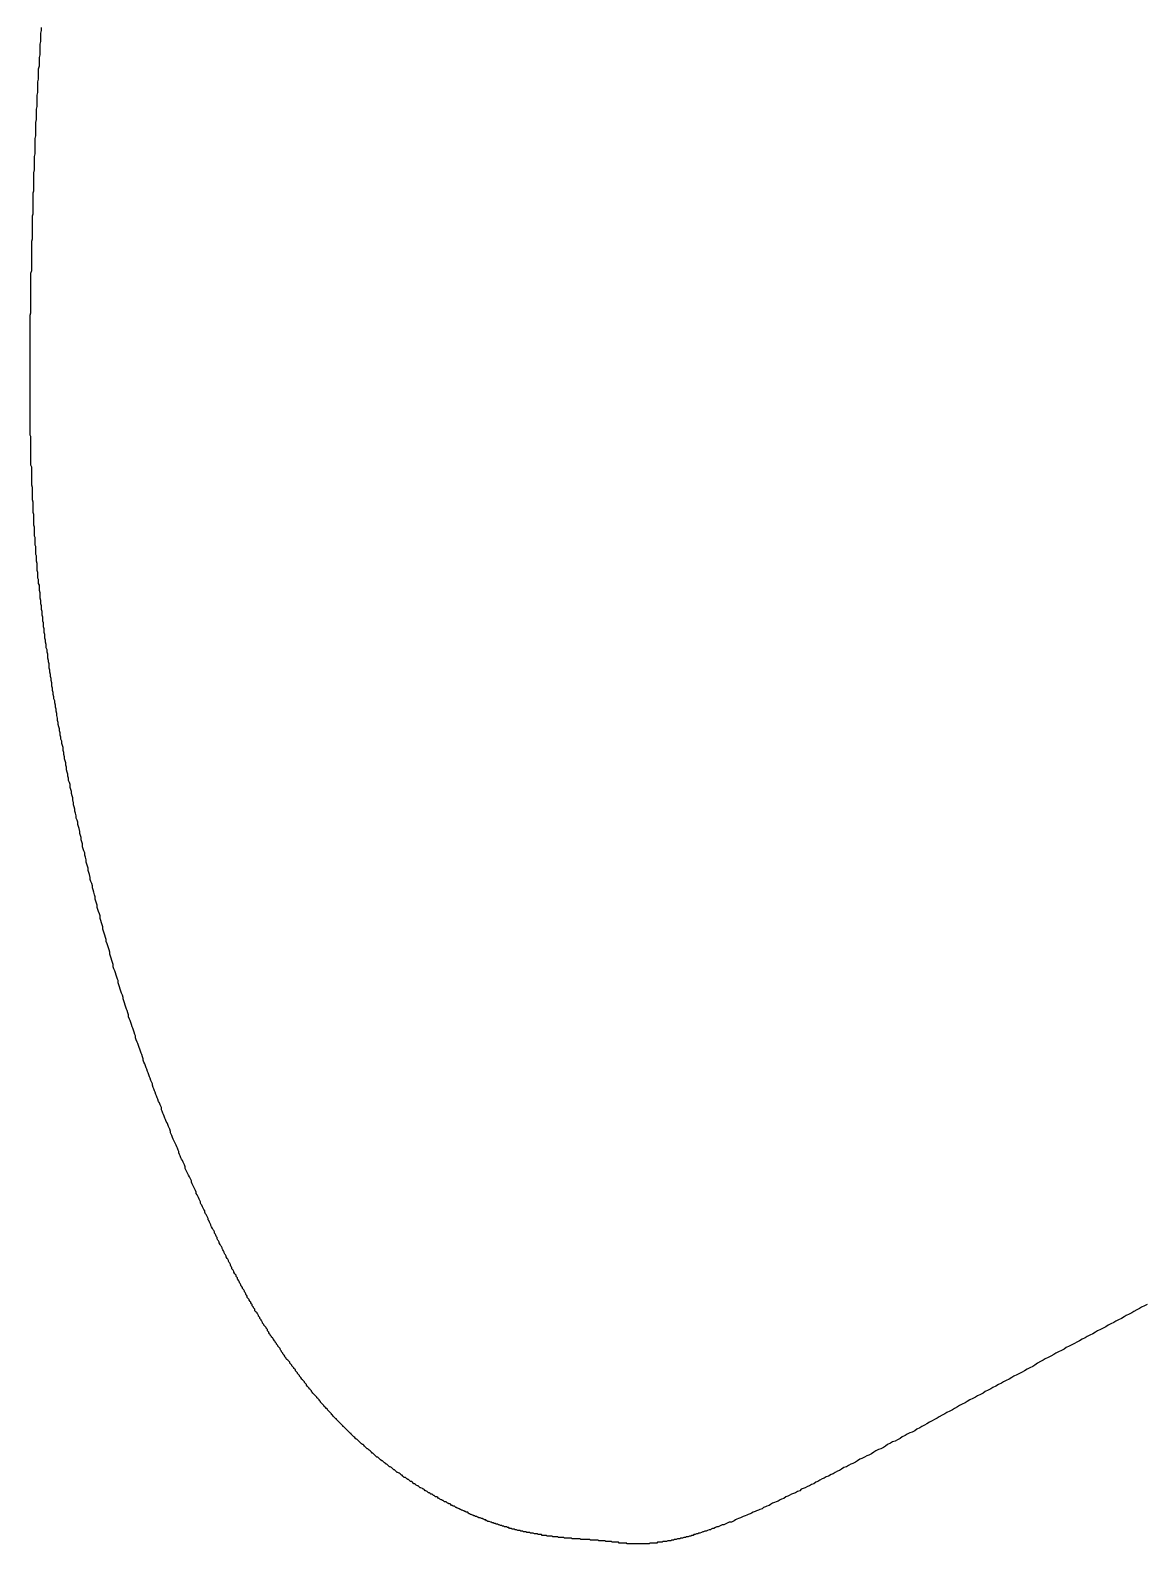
# Model space of a CAD drawing. Header units: millimetres. Extents: x 111 to 2999, y 81 to 1941.
# Drawn here: x 942.84 to 958.82, y 1517.15 to 1538.84 of the extents above; entities that cross this region are included whole.
import ezdxf

# ---------------------------------------------------------------- set-up
doc = ezdxf.new("R2010")
doc.units = ezdxf.units.MM

msp = doc.modelspace()

# ---------------------------------------------------------------- linework, layer by layer
msp.add_polyline3d([(958.85, 1520.583, 0), (958.81, 1520.563, 0), (958.77, 1520.543, 0), (958.74, 1520.523, 0), (958.7, 1520.503, 0), (958.66, 1520.483, 0), (958.63, 1520.463, 0), (958.59, 1520.443, 0), (958.55, 1520.423, 0), (958.52, 1520.403, 0), (958.48, 1520.383, 0), (958.44, 1520.363, 0), (958.4, 1520.343, 0), (958.37, 1520.323, 0), (958.33, 1520.303, 0), (958.29, 1520.283, 0), (958.26, 1520.263, 0), (958.22, 1520.243, 0), (958.18, 1520.223, 0), (958.14, 1520.203, 0), (958.11, 1520.183, 0), (958.07, 1520.163, 0), (958.03, 1520.143, 0), (957.99, 1520.123, 0), (957.96, 1520.103, 0), (957.92, 1520.083, 0), (957.88, 1520.063, 0), (957.84, 1520.043, 0), (957.81, 1520.023, 0), (957.77, 1520.003, 0), (957.73, 1519.983, 0), (957.69, 1519.963, 0), (957.66, 1519.943, 0), (957.62, 1519.923, 0), (957.58, 1519.903, 0), (957.54, 1519.883, 0), (957.51, 1519.863, 0), (957.47, 1519.843, 0), (957.43, 1519.823, 0), (957.39, 1519.803, 0), (957.36, 1519.783, 0), (957.32, 1519.763, 0), (957.28, 1519.743, 0), (957.24, 1519.713, 0), (957.21, 1519.693, 0), (957.17, 1519.673, 0), (957.13, 1519.653, 0), (957.09, 1519.633, 0), (957.06, 1519.613, 0), (957.02, 1519.593, 0), (956.98, 1519.573, 0), (956.94, 1519.553, 0), (956.91, 1519.533, 0), (956.87, 1519.513, 0), (956.83, 1519.493, 0), (956.79, 1519.473, 0), (956.76, 1519.453, 0), (956.72, 1519.433, 0), (956.68, 1519.413, 0), (956.64, 1519.393, 0), (956.61, 1519.373, 0), (956.57, 1519.353, 0), (956.53, 1519.333, 0), (956.5, 1519.313, 0), (956.46, 1519.293, 0), (956.42, 1519.273, 0), (956.39, 1519.253, 0), (956.35, 1519.233, 0), (956.31, 1519.213, 0), (956.27, 1519.193, 0), (956.24, 1519.173, 0), (956.2, 1519.153, 0), (956.16, 1519.133, 0), (956.13, 1519.113, 0), (956.09, 1519.093, 0), (956.06, 1519.073, 0), (956.02, 1519.053, 0), (955.98, 1519.033, 0), (955.95, 1519.013, 0), (955.91, 1518.993, 0), (955.87, 1518.973, 0), (955.84, 1518.953, 0), (955.8, 1518.933, 0), (955.77, 1518.913, 0), (955.73, 1518.893, 0), (955.69, 1518.873, 0), (955.66, 1518.853, 0), (955.62, 1518.833, 0), (955.59, 1518.813, 0), (955.55, 1518.793, 0), (955.52, 1518.773, 0), (955.48, 1518.753, 0), (955.45, 1518.743, 0), (955.41, 1518.723, 0), (955.38, 1518.703, 0), (955.34, 1518.683, 0), (955.31, 1518.663, 0), (955.27, 1518.643, 0), (955.24, 1518.623, 0), (955.2, 1518.613, 0), (955.17, 1518.593, 0), (955.13, 1518.573, 0), (955.1, 1518.553, 0), (955.07, 1518.533, 0), (955.03, 1518.513, 0), (955, 1518.503, 0), (954.96, 1518.483, 0), (954.93, 1518.463, 0), (954.9, 1518.443, 0), (954.86, 1518.423, 0), (954.83, 1518.413, 0), (954.8, 1518.393, 0), (954.76, 1518.373, 0), (954.73, 1518.363, 0), (954.7, 1518.343, 0), (954.67, 1518.323, 0), (954.63, 1518.303, 0), (954.6, 1518.293, 0), (954.57, 1518.273, 0), (954.54, 1518.253, 0), (954.5, 1518.243, 0), (954.47, 1518.223, 0), (954.44, 1518.203, 0), (954.41, 1518.193, 0), (954.38, 1518.173, 0), (954.35, 1518.153, 0), (954.32, 1518.143, 0), (954.28, 1518.123, 0), (954.25, 1518.113, 0), (954.22, 1518.093, 0), (954.19, 1518.083, 0), (954.16, 1518.063, 0), (954.13, 1518.043, 0), (954.1, 1518.033, 0), (954.07, 1518.013, 0), (954.04, 1518.003, 0), (954.01, 1517.983, 0), (953.98, 1517.973, 0), (953.95, 1517.953, 0), (953.92, 1517.943, 0), (953.89, 1517.933, 0), (953.87, 1517.913, 0), (953.84, 1517.903, 0), (953.81, 1517.883, 0), (953.78, 1517.873, 0), (953.75, 1517.863, 0), (953.72, 1517.843, 0), (953.7, 1517.833, 0), (953.67, 1517.823, 0), (953.64, 1517.803, 0), (953.61, 1517.793, 0), (953.59, 1517.783, 0), (953.56, 1517.763, 0), (953.53, 1517.753, 0), (953.51, 1517.743, 0), (953.48, 1517.733, 0), (953.45, 1517.713, 0), (953.43, 1517.703, 0), (953.4, 1517.693, 0), (953.38, 1517.683, 0), (953.35, 1517.673, 0), (953.33, 1517.653, 0), (953.3, 1517.643, 0), (953.28, 1517.633, 0), (953.25, 1517.623, 0), (953.23, 1517.613, 0), (953.2, 1517.603, 0), (953.18, 1517.593, 0), (953.16, 1517.583, 0), (953.13, 1517.573, 0), (953.11, 1517.563, 0), (953.09, 1517.553, 0), (953.06, 1517.543, 0), (953.04, 1517.533, 0), (953.02, 1517.523, 0), (952.99, 1517.513, 0), (952.97, 1517.503, 0), (952.95, 1517.493, 0), (952.93, 1517.483, 0), (952.91, 1517.473, 0), (952.89, 1517.463, 0), (952.86, 1517.463, 0), (952.84, 1517.453, 0), (952.82, 1517.443, 0), (952.8, 1517.433, 0), (952.78, 1517.423, 0), (952.76, 1517.423, 0), (952.74, 1517.413, 0), (952.72, 1517.403, 0), (952.7, 1517.393, 0), (952.68, 1517.393, 0), (952.66, 1517.383, 0), (952.64, 1517.373, 0), (952.62, 1517.373, 0), (952.6, 1517.363, 0), (952.59, 1517.353, 0), (952.57, 1517.353, 0), (952.55, 1517.343, 0), (952.53, 1517.333, 0), (952.51, 1517.333, 0), (952.49, 1517.323, 0), (952.48, 1517.323, 0), (952.46, 1517.313, 0), (952.44, 1517.303, 0), (952.42, 1517.303, 0), (952.41, 1517.293, 0), (952.39, 1517.293, 0), (952.37, 1517.283, 0), (952.35, 1517.283, 0), (952.34, 1517.273, 0), (952.32, 1517.273, 0), (952.31, 1517.263, 0), (952.29, 1517.263, 0), (952.27, 1517.253, 0), (952.26, 1517.253, 0), (952.24, 1517.253, 0), (952.23, 1517.243, 0), (952.21, 1517.243, 0), (952.19, 1517.233, 0), (952.18, 1517.233, 0), (952.16, 1517.233, 0), (952.15, 1517.223, 0), (952.13, 1517.223, 0), (952.12, 1517.223, 0), (952.1, 1517.213, 0), (952.09, 1517.213, 0), (952.07, 1517.213, 0), (952.06, 1517.203, 0), (952.05, 1517.203, 0), (952.03, 1517.203, 0), (952.02, 1517.193, 0), (952, 1517.193, 0), (951.99, 1517.193, 0), (951.98, 1517.193, 0), (951.96, 1517.183, 0), (951.95, 1517.183, 0), (951.93, 1517.183, 0), (951.92, 1517.183, 0), (951.91, 1517.183, 0), (951.9, 1517.173, 0), (951.88, 1517.173, 0), (951.87, 1517.173, 0), (951.86, 1517.173, 0), (951.84, 1517.173, 0), (951.83, 1517.173, 0), (951.82, 1517.163, 0), (951.81, 1517.163, 0), (951.79, 1517.163, 0), (951.78, 1517.163, 0), (951.77, 1517.163, 0), (951.76, 1517.163, 0), (951.75, 1517.163, 0), (951.73, 1517.163, 0), (951.72, 1517.163, 0), (951.71, 1517.153, 0), (951.7, 1517.153, 0), (951.69, 1517.153, 0), (951.68, 1517.153, 0), (951.66, 1517.153, 0), (951.65, 1517.153, 0), (951.64, 1517.153, 0), (951.63, 1517.153, 0), (951.62, 1517.153, 0), (951.61, 1517.153, 0), (951.6, 1517.153, 0), (951.59, 1517.153, 0), (951.58, 1517.153, 0), (951.57, 1517.153, 0), (951.55, 1517.153, 0), (951.54, 1517.153, 0), (951.53, 1517.153, 0), (951.52, 1517.153, 0), (951.51, 1517.153, 0), (951.5, 1517.153, 0), (951.49, 1517.153, 0), (951.48, 1517.153, 0), (951.47, 1517.153, 0), (951.46, 1517.153, 0), (951.45, 1517.153, 0), (951.44, 1517.153, 0), (951.43, 1517.153, 0), (951.42, 1517.153, 0), (951.41, 1517.153, 0), (951.4, 1517.153, 0), (951.39, 1517.153, 0), (951.39, 1517.163, 0), (951.38, 1517.163, 0), (951.37, 1517.163, 0), (951.36, 1517.163, 0), (951.35, 1517.163, 0), (951.34, 1517.163, 0), (951.33, 1517.163, 0), (951.32, 1517.163, 0), (951.31, 1517.163, 0), (951.3, 1517.163, 0), (951.29, 1517.163, 0), (951.28, 1517.163, 0), (951.28, 1517.163, 0), (951.27, 1517.173, 0), (951.26, 1517.173, 0), (951.25, 1517.173, 0), (951.24, 1517.173, 0), (951.23, 1517.173, 0), (951.22, 1517.173, 0), (951.22, 1517.173, 0), (951.21, 1517.173, 0), (951.2, 1517.173, 0), (951.19, 1517.173, 0), (951.18, 1517.173, 0), (951.17, 1517.183, 0), (951.16, 1517.183, 0), (951.16, 1517.183, 0), (951.15, 1517.183, 0), (951.14, 1517.183, 0), (951.13, 1517.183, 0), (951.12, 1517.183, 0), (951.11, 1517.183, 0), (951.11, 1517.183, 0), (951.1, 1517.183, 0), (951.09, 1517.183, 0), (951.08, 1517.193, 0), (951.07, 1517.193, 0), (951.06, 1517.193, 0), (951.06, 1517.193, 0), (951.05, 1517.193, 0), (951.04, 1517.193, 0), (951.03, 1517.193, 0), (951.02, 1517.193, 0), (951.01, 1517.193, 0), (951.01, 1517.193, 0), (951, 1517.193, 0), (950.99, 1517.193, 0), (950.98, 1517.203, 0), (950.97, 1517.203, 0), (950.96, 1517.203, 0), (950.95, 1517.203, 0), (950.95, 1517.203, 0), (950.94, 1517.203, 0), (950.93, 1517.203, 0), (950.92, 1517.203, 0), (950.91, 1517.203, 0), (950.9, 1517.203, 0), (950.89, 1517.203, 0), (950.88, 1517.203, 0), (950.88, 1517.203, 0), (950.87, 1517.203, 0), (950.86, 1517.213, 0), (950.85, 1517.213, 0), (950.84, 1517.213, 0), (950.83, 1517.213, 0), (950.82, 1517.213, 0), (950.81, 1517.213, 0), (950.8, 1517.213, 0), (950.8, 1517.213, 0), (950.79, 1517.213, 0), (950.78, 1517.213, 0), (950.77, 1517.213, 0), (950.76, 1517.213, 0), (950.75, 1517.213, 0), (950.74, 1517.213, 0), (950.73, 1517.213, 0), (950.72, 1517.223, 0), (950.71, 1517.223, 0), (950.7, 1517.223, 0), (950.69, 1517.223, 0), (950.69, 1517.223, 0), (950.68, 1517.223, 0), (950.67, 1517.223, 0), (950.66, 1517.223, 0), (950.65, 1517.223, 0), (950.64, 1517.223, 0), (950.63, 1517.223, 0), (950.62, 1517.223, 0), (950.61, 1517.223, 0), (950.6, 1517.233, 0), (950.59, 1517.233, 0), (950.58, 1517.233, 0), (950.57, 1517.233, 0), (950.56, 1517.233, 0), (950.55, 1517.233, 0), (950.54, 1517.233, 0), (950.53, 1517.233, 0), (950.52, 1517.233, 0), (950.51, 1517.233, 0), (950.5, 1517.233, 0), (950.49, 1517.243, 0), (950.49, 1517.243, 0), (950.48, 1517.243, 0), (950.47, 1517.243, 0), (950.46, 1517.243, 0), (950.45, 1517.243, 0), (950.44, 1517.243, 0), (950.43, 1517.243, 0), (950.42, 1517.243, 0), (950.41, 1517.243, 0), (950.4, 1517.253, 0), (950.39, 1517.253, 0), (950.38, 1517.253, 0), (950.37, 1517.253, 0), (950.36, 1517.253, 0), (950.35, 1517.253, 0), (950.34, 1517.253, 0), (950.33, 1517.253, 0), (950.32, 1517.263, 0), (950.31, 1517.263, 0), (950.3, 1517.263, 0), (950.28, 1517.263, 0), (950.27, 1517.263, 0), (950.26, 1517.263, 0), (950.25, 1517.263, 0), (950.24, 1517.273, 0), (950.23, 1517.273, 0), (950.22, 1517.273, 0), (950.21, 1517.273, 0), (950.2, 1517.273, 0), (950.19, 1517.273, 0), (950.18, 1517.273, 0), (950.17, 1517.283, 0), (950.16, 1517.283, 0), (950.15, 1517.283, 0), (950.14, 1517.283, 0), (950.13, 1517.283, 0), (950.12, 1517.283, 0), (950.11, 1517.293, 0), (950.1, 1517.293, 0), (950.09, 1517.293, 0), (950.08, 1517.293, 0), (950.07, 1517.293, 0), (950.05, 1517.303, 0), (950.04, 1517.303, 0), (950.03, 1517.303, 0), (950.02, 1517.303, 0), (950.01, 1517.303, 0), (950, 1517.313, 0), (949.99, 1517.313, 0), (949.98, 1517.313, 0), (949.97, 1517.313, 0), (949.96, 1517.313, 0), (949.95, 1517.323, 0), (949.94, 1517.323, 0), (949.92, 1517.323, 0), (949.91, 1517.323, 0), (949.9, 1517.333, 0), (949.89, 1517.333, 0), (949.88, 1517.333, 0), (949.87, 1517.333, 0), (949.86, 1517.343, 0), (949.85, 1517.343, 0), (949.84, 1517.343, 0), (949.83, 1517.343, 0), (949.81, 1517.353, 0), (949.8, 1517.353, 0), (949.79, 1517.353, 0), (949.78, 1517.363, 0), (949.77, 1517.363, 0), (949.76, 1517.363, 0), (949.75, 1517.363, 0), (949.74, 1517.373, 0), (949.72, 1517.373, 0), (949.71, 1517.373, 0), (949.7, 1517.383, 0), (949.69, 1517.383, 0), (949.68, 1517.383, 0), (949.67, 1517.393, 0), (949.66, 1517.393, 0), (949.64, 1517.393, 0), (949.63, 1517.403, 0), (949.62, 1517.403, 0), (949.61, 1517.403, 0), (949.6, 1517.413, 0), (949.59, 1517.413, 0), (949.58, 1517.413, 0), (949.56, 1517.423, 0), (949.55, 1517.423, 0), (949.54, 1517.433, 0), (949.53, 1517.433, 0), (949.52, 1517.433, 0), (949.51, 1517.443, 0), (949.49, 1517.443, 0), (949.48, 1517.453, 0), (949.47, 1517.453, 0), (949.46, 1517.453, 0), (949.45, 1517.463, 0), (949.44, 1517.463, 0), (949.42, 1517.473, 0), (949.41, 1517.473, 0), (949.4, 1517.473, 0), (949.39, 1517.483, 0), (949.38, 1517.483, 0), (949.37, 1517.493, 0), (949.35, 1517.493, 0), (949.34, 1517.503, 0), (949.33, 1517.503, 0), (949.32, 1517.513, 0), (949.31, 1517.513, 0), (949.29, 1517.523, 0), (949.28, 1517.523, 0), (949.27, 1517.523, 0), (949.26, 1517.533, 0), (949.25, 1517.533, 0), (949.24, 1517.543, 0), (949.22, 1517.543, 0), (949.21, 1517.553, 0), (949.2, 1517.553, 0), (949.19, 1517.563, 0), (949.18, 1517.563, 0), (949.16, 1517.573, 0), (949.15, 1517.573, 0), (949.14, 1517.583, 0), (949.13, 1517.583, 0), (949.12, 1517.593, 0), (949.11, 1517.603, 0), (949.09, 1517.603, 0), (949.08, 1517.613, 0), (949.07, 1517.613, 0), (949.06, 1517.623, 0), (949.05, 1517.623, 0), (949.03, 1517.633, 0), (949.02, 1517.633, 0), (949.01, 1517.643, 0), (949, 1517.643, 0), (948.99, 1517.653, 0), (948.97, 1517.663, 0), (948.96, 1517.663, 0), (948.95, 1517.673, 0), (948.94, 1517.673, 0), (948.93, 1517.683, 0), (948.92, 1517.693, 0), (948.9, 1517.693, 0), (948.89, 1517.703, 0), (948.88, 1517.703, 0), (948.87, 1517.713, 0), (948.86, 1517.723, 0), (948.84, 1517.723, 0), (948.83, 1517.733, 0), (948.82, 1517.733, 0), (948.81, 1517.743, 0), (948.8, 1517.753, 0), (948.78, 1517.753, 0), (948.77, 1517.763, 0), (948.76, 1517.773, 0), (948.75, 1517.773, 0), (948.74, 1517.783, 0), (948.73, 1517.783, 0), (948.71, 1517.793, 0), (948.7, 1517.803, 0), (948.69, 1517.803, 0), (948.68, 1517.813, 0), (948.67, 1517.823, 0), (948.65, 1517.823, 0), (948.64, 1517.833, 0), (948.63, 1517.843, 0), (948.62, 1517.843, 0), (948.61, 1517.853, 0), (948.6, 1517.863, 0), (948.58, 1517.863, 0), (948.57, 1517.873, 0), (948.56, 1517.883, 0), (948.55, 1517.883, 0), (948.54, 1517.893, 0), (948.53, 1517.903, 0), (948.51, 1517.913, 0), (948.5, 1517.913, 0), (948.49, 1517.923, 0), (948.48, 1517.933, 0), (948.47, 1517.933, 0), (948.46, 1517.943, 0), (948.44, 1517.953, 0), (948.43, 1517.953, 0), (948.42, 1517.963, 0), (948.41, 1517.973, 0), (948.4, 1517.983, 0), (948.39, 1517.983, 0), (948.37, 1517.993, 0), (948.36, 1518.003, 0), (948.35, 1518.013, 0), (948.34, 1518.013, 0), (948.33, 1518.023, 0), (948.32, 1518.033, 0), (948.31, 1518.043, 0), (948.29, 1518.043, 0), (948.28, 1518.053, 0), (948.27, 1518.063, 0), (948.26, 1518.073, 0), (948.25, 1518.073, 0), (948.24, 1518.083, 0), (948.23, 1518.093, 0), (948.22, 1518.103, 0), (948.2, 1518.103, 0), (948.19, 1518.113, 0), (948.18, 1518.123, 0), (948.17, 1518.133, 0), (948.16, 1518.133, 0), (948.15, 1518.143, 0), (948.14, 1518.153, 0), (948.13, 1518.163, 0), (948.11, 1518.173, 0), (948.1, 1518.173, 0), (948.09, 1518.183, 0), (948.08, 1518.193, 0), (948.07, 1518.203, 0), (948.06, 1518.213, 0), (948.05, 1518.213, 0), (948.04, 1518.223, 0), (948.03, 1518.233, 0), (948.02, 1518.243, 0), (948, 1518.253, 0), (947.99, 1518.253, 0), (947.98, 1518.263, 0), (947.97, 1518.273, 0), (947.96, 1518.283, 0), (947.95, 1518.293, 0), (947.94, 1518.293, 0), (947.93, 1518.303, 0), (947.92, 1518.313, 0), (947.91, 1518.323, 0), (947.9, 1518.333, 0), (947.89, 1518.343, 0), (947.88, 1518.343, 0), (947.86, 1518.353, 0), (947.85, 1518.363, 0), (947.84, 1518.373, 0), (947.83, 1518.383, 0), (947.82, 1518.393, 0), (947.81, 1518.393, 0), (947.8, 1518.403, 0), (947.79, 1518.413, 0), (947.78, 1518.423, 0), (947.77, 1518.433, 0), (947.76, 1518.443, 0), (947.75, 1518.453, 0), (947.74, 1518.453, 0), (947.73, 1518.463, 0), (947.72, 1518.473, 0), (947.71, 1518.483, 0), (947.7, 1518.493, 0), (947.69, 1518.503, 0), (947.68, 1518.513, 0), (947.67, 1518.513, 0), (947.66, 1518.523, 0), (947.65, 1518.533, 0), (947.64, 1518.543, 0), (947.63, 1518.553, 0), (947.62, 1518.563, 0), (947.61, 1518.573, 0), (947.6, 1518.573, 0), (947.59, 1518.583, 0), (947.58, 1518.593, 0), (947.57, 1518.603, 0), (947.56, 1518.613, 0), (947.55, 1518.623, 0), (947.54, 1518.633, 0), (947.53, 1518.643, 0), (947.52, 1518.653, 0), (947.51, 1518.653, 0), (947.5, 1518.663, 0), (947.49, 1518.673, 0), (947.48, 1518.683, 0), (947.47, 1518.693, 0), (947.46, 1518.703, 0), (947.45, 1518.713, 0), (947.44, 1518.723, 0), (947.44, 1518.733, 0), (947.43, 1518.733, 0), (947.42, 1518.743, 0), (947.41, 1518.753, 0), (947.4, 1518.763, 0), (947.39, 1518.773, 0), (947.38, 1518.783, 0), (947.37, 1518.793, 0), (947.36, 1518.803, 0), (947.35, 1518.813, 0), (947.34, 1518.823, 0), (947.33, 1518.833, 0), (947.32, 1518.833, 0), (947.32, 1518.843, 0), (947.31, 1518.853, 0), (947.3, 1518.863, 0), (947.29, 1518.873, 0), (947.28, 1518.883, 0), (947.27, 1518.893, 0), (947.26, 1518.903, 0), (947.25, 1518.913, 0), (947.24, 1518.923, 0), (947.23, 1518.933, 0), (947.23, 1518.943, 0), (947.22, 1518.943, 0), (947.21, 1518.953, 0), (947.2, 1518.963, 0), (947.19, 1518.973, 0), (947.18, 1518.983, 0), (947.17, 1518.993, 0), (947.16, 1519.003, 0), (947.16, 1519.013, 0), (947.15, 1519.023, 0), (947.14, 1519.033, 0), (947.13, 1519.043, 0), (947.12, 1519.053, 0), (947.11, 1519.063, 0), (947.1, 1519.073, 0), (947.1, 1519.083, 0), (947.09, 1519.093, 0), (947.08, 1519.093, 0), (947.07, 1519.103, 0), (947.06, 1519.113, 0), (947.05, 1519.123, 0), (947.05, 1519.133, 0), (947.04, 1519.143, 0), (947.03, 1519.153, 0), (947.02, 1519.163, 0), (947.01, 1519.173, 0), (947, 1519.183, 0), (947, 1519.193, 0), (946.99, 1519.203, 0), (946.98, 1519.213, 0), (946.97, 1519.223, 0), (946.96, 1519.233, 0), (946.95, 1519.243, 0), (946.95, 1519.253, 0), (946.94, 1519.263, 0), (946.93, 1519.273, 0), (946.92, 1519.283, 0), (946.91, 1519.293, 0), (946.91, 1519.293, 0), (946.9, 1519.303, 0), (946.89, 1519.313, 0), (946.88, 1519.323, 0), (946.87, 1519.333, 0), (946.87, 1519.343, 0), (946.86, 1519.353, 0), (946.85, 1519.363, 0), (946.84, 1519.373, 0), (946.84, 1519.383, 0), (946.83, 1519.393, 0), (946.82, 1519.403, 0), (946.81, 1519.413, 0), (946.8, 1519.423, 0), (946.8, 1519.433, 0), (946.79, 1519.443, 0), (946.78, 1519.453, 0), (946.77, 1519.463, 0), (946.77, 1519.473, 0), (946.76, 1519.483, 0), (946.75, 1519.493, 0), (946.74, 1519.503, 0), (946.73, 1519.513, 0), (946.73, 1519.523, 0), (946.72, 1519.533, 0), (946.71, 1519.543, 0), (946.7, 1519.553, 0), (946.7, 1519.563, 0), (946.69, 1519.573, 0), (946.68, 1519.583, 0), (946.67, 1519.593, 0), (946.67, 1519.603, 0), (946.66, 1519.613, 0), (946.65, 1519.623, 0), (946.64, 1519.633, 0), (946.64, 1519.643, 0), (946.63, 1519.653, 0), (946.62, 1519.663, 0), (946.62, 1519.673, 0), (946.61, 1519.683, 0), (946.6, 1519.693, 0), (946.59, 1519.703, 0), (946.59, 1519.713, 0), (946.58, 1519.723, 0), (946.57, 1519.733, 0), (946.56, 1519.743, 0), (946.56, 1519.753, 0), (946.55, 1519.763, 0), (946.54, 1519.773, 0), (946.54, 1519.773, 0), (946.53, 1519.783, 0), (946.52, 1519.793, 0), (946.51, 1519.803, 0), (946.51, 1519.813, 0), (946.5, 1519.823, 0), (946.49, 1519.833, 0), (946.49, 1519.843, 0), (946.48, 1519.853, 0), (946.47, 1519.863, 0), (946.46, 1519.873, 0), (946.46, 1519.883, 0), (946.45, 1519.893, 0), (946.44, 1519.903, 0), (946.44, 1519.913, 0), (946.43, 1519.923, 0), (946.42, 1519.943, 0), (946.42, 1519.953, 0), (946.41, 1519.963, 0), (946.4, 1519.973, 0), (946.39, 1519.983, 0), (946.39, 1519.993, 0), (946.38, 1520.003, 0), (946.37, 1520.013, 0), (946.37, 1520.023, 0), (946.36, 1520.033, 0), (946.35, 1520.043, 0), (946.35, 1520.053, 0), (946.34, 1520.063, 0), (946.33, 1520.073, 0), (946.32, 1520.083, 0), (946.32, 1520.093, 0), (946.31, 1520.103, 0), (946.3, 1520.113, 0), (946.3, 1520.123, 0), (946.29, 1520.133, 0), (946.28, 1520.143, 0), (946.28, 1520.153, 0), (946.27, 1520.163, 0), (946.26, 1520.173, 0), (946.26, 1520.183, 0), (946.25, 1520.193, 0), (946.24, 1520.203, 0), (946.24, 1520.223, 0), (946.23, 1520.233, 0), (946.22, 1520.243, 0), (946.22, 1520.253, 0), (946.21, 1520.263, 0), (946.2, 1520.273, 0), (946.19, 1520.283, 0), (946.19, 1520.293, 0), (946.18, 1520.303, 0), (946.17, 1520.313, 0), (946.17, 1520.323, 0), (946.16, 1520.343, 0), (946.15, 1520.353, 0), (946.15, 1520.363, 0), (946.14, 1520.373, 0), (946.13, 1520.383, 0), (946.13, 1520.393, 0), (946.12, 1520.403, 0), (946.11, 1520.413, 0), (946.11, 1520.423, 0), (946.1, 1520.443, 0), (946.09, 1520.453, 0), (946.09, 1520.463, 0), (946.08, 1520.473, 0), (946.07, 1520.483, 0), (946.06, 1520.493, 0), (946.06, 1520.513, 0), (946.05, 1520.523, 0), (946.04, 1520.533, 0), (946.04, 1520.543, 0), (946.03, 1520.553, 0), (946.02, 1520.563, 0), (946.02, 1520.583, 0), (946.01, 1520.593, 0), (946, 1520.603, 0), (946, 1520.613, 0), (945.99, 1520.623, 0), (945.98, 1520.643, 0), (945.98, 1520.653, 0), (945.97, 1520.663, 0), (945.96, 1520.673, 0), (945.95, 1520.683, 0), (945.95, 1520.703, 0), (945.94, 1520.713, 0), (945.93, 1520.723, 0), (945.93, 1520.733, 0), (945.92, 1520.753, 0), (945.91, 1520.763, 0), (945.91, 1520.773, 0), (945.9, 1520.793, 0), (945.89, 1520.803, 0), (945.88, 1520.813, 0), (945.88, 1520.823, 0), (945.87, 1520.843, 0), (945.86, 1520.853, 0), (945.86, 1520.863, 0), (945.85, 1520.883, 0), (945.84, 1520.893, 0), (945.84, 1520.903, 0), (945.83, 1520.923, 0), (945.82, 1520.933, 0), (945.81, 1520.943, 0), (945.81, 1520.963, 0), (945.8, 1520.973, 0), (945.79, 1520.983, 0), (945.79, 1521.003, 0), (945.78, 1521.013, 0), (945.77, 1521.023, 0), (945.76, 1521.043, 0), (945.76, 1521.053, 0), (945.75, 1521.073, 0), (945.74, 1521.083, 0), (945.73, 1521.093, 0), (945.73, 1521.113, 0), (945.72, 1521.123, 0), (945.71, 1521.143, 0), (945.71, 1521.153, 0), (945.7, 1521.173, 0), (945.69, 1521.183, 0), (945.68, 1521.203, 0), (945.68, 1521.213, 0), (945.67, 1521.233, 0), (945.66, 1521.243, 0), (945.65, 1521.263, 0), (945.65, 1521.273, 0), (945.64, 1521.293, 0), (945.63, 1521.303, 0), (945.62, 1521.323, 0), (945.62, 1521.333, 0), (945.61, 1521.353, 0), (945.6, 1521.363, 0), (945.59, 1521.383, 0), (945.59, 1521.393, 0), (945.58, 1521.413, 0), (945.57, 1521.423, 0), (945.56, 1521.443, 0), (945.55, 1521.463, 0), (945.55, 1521.473, 0), (945.54, 1521.493, 0), (945.53, 1521.503, 0), (945.52, 1521.523, 0), (945.52, 1521.543, 0), (945.51, 1521.553, 0), (945.5, 1521.573, 0), (945.49, 1521.593, 0), (945.48, 1521.603, 0), (945.48, 1521.623, 0), (945.47, 1521.643, 0), (945.46, 1521.653, 0), (945.45, 1521.673, 0), (945.44, 1521.693, 0), (945.43, 1521.713, 0), (945.43, 1521.723, 0), (945.42, 1521.743, 0), (945.41, 1521.763, 0), (945.4, 1521.783, 0), (945.39, 1521.793, 0), (945.39, 1521.813, 0), (945.38, 1521.833, 0), (945.37, 1521.853, 0), (945.36, 1521.873, 0), (945.35, 1521.883, 0), (945.34, 1521.903, 0), (945.34, 1521.923, 0), (945.33, 1521.943, 0), (945.32, 1521.963, 0), (945.31, 1521.983, 0), (945.3, 1522.003, 0), (945.29, 1522.013, 0), (945.28, 1522.033, 0), (945.28, 1522.053, 0), (945.27, 1522.073, 0), (945.26, 1522.093, 0), (945.25, 1522.113, 0), (945.24, 1522.133, 0), (945.23, 1522.153, 0), (945.22, 1522.173, 0), (945.22, 1522.193, 0), (945.21, 1522.213, 0), (945.2, 1522.233, 0), (945.19, 1522.253, 0), (945.18, 1522.273, 0), (945.17, 1522.293, 0), (945.16, 1522.313, 0), (945.15, 1522.333, 0), (945.15, 1522.353, 0), (945.14, 1522.373, 0), (945.13, 1522.393, 0), (945.12, 1522.413, 0), (945.11, 1522.433, 0), (945.1, 1522.453, 0), (945.09, 1522.473, 0), (945.08, 1522.493, 0), (945.07, 1522.513, 0), (945.06, 1522.533, 0), (945.06, 1522.553, 0), (945.05, 1522.583, 0), (945.04, 1522.603, 0), (945.03, 1522.623, 0), (945.02, 1522.643, 0), (945.01, 1522.663, 0), (945, 1522.683, 0), (944.99, 1522.713, 0), (944.98, 1522.733, 0), (944.97, 1522.753, 0), (944.97, 1522.773, 0), (944.96, 1522.793, 0), (944.95, 1522.823, 0), (944.94, 1522.843, 0), (944.93, 1522.863, 0), (944.92, 1522.883, 0), (944.91, 1522.903, 0), (944.9, 1522.933, 0), (944.89, 1522.953, 0), (944.88, 1522.973, 0), (944.87, 1523.003, 0), (944.86, 1523.023, 0), (944.85, 1523.043, 0), (944.85, 1523.063, 0), (944.84, 1523.093, 0), (944.83, 1523.113, 0), (944.82, 1523.133, 0), (944.81, 1523.163, 0), (944.8, 1523.183, 0), (944.79, 1523.203, 0), (944.78, 1523.233, 0), (944.77, 1523.253, 0), (944.76, 1523.283, 0), (944.75, 1523.303, 0), (944.74, 1523.323, 0), (944.73, 1523.353, 0), (944.72, 1523.373, 0), (944.72, 1523.403, 0), (944.71, 1523.423, 0), (944.7, 1523.443, 0), (944.69, 1523.473, 0), (944.68, 1523.493, 0), (944.67, 1523.523, 0), (944.66, 1523.543, 0), (944.65, 1523.573, 0), (944.64, 1523.593, 0), (944.63, 1523.623, 0), (944.62, 1523.643, 0), (944.61, 1523.673, 0), (944.6, 1523.693, 0), (944.59, 1523.723, 0), (944.59, 1523.743, 0), (944.58, 1523.773, 0), (944.57, 1523.793, 0), (944.56, 1523.823, 0), (944.55, 1523.843, 0), (944.54, 1523.873, 0), (944.53, 1523.903, 0), (944.52, 1523.923, 0), (944.51, 1523.953, 0), (944.5, 1523.973, 0), (944.49, 1524.003, 0), (944.48, 1524.033, 0), (944.47, 1524.053, 0), (944.46, 1524.083, 0), (944.46, 1524.103, 0), (944.45, 1524.133, 0), (944.44, 1524.163, 0), (944.43, 1524.183, 0), (944.42, 1524.213, 0), (944.41, 1524.243, 0), (944.4, 1524.263, 0), (944.39, 1524.293, 0), (944.38, 1524.323, 0), (944.37, 1524.343, 0), (944.36, 1524.373, 0), (944.35, 1524.403, 0), (944.35, 1524.433, 0), (944.34, 1524.453, 0), (944.33, 1524.483, 0), (944.32, 1524.513, 0), (944.31, 1524.543, 0), (944.3, 1524.563, 0), (944.29, 1524.593, 0), (944.28, 1524.623, 0), (944.27, 1524.653, 0), (944.26, 1524.673, 0), (944.25, 1524.703, 0), (944.25, 1524.733, 0), (944.24, 1524.763, 0), (944.23, 1524.793, 0), (944.22, 1524.813, 0), (944.21, 1524.843, 0), (944.2, 1524.873, 0), (944.19, 1524.903, 0), (944.18, 1524.933, 0), (944.17, 1524.963, 0), (944.17, 1524.983, 0), (944.16, 1525.013, 0), (944.15, 1525.043, 0), (944.14, 1525.073, 0), (944.13, 1525.103, 0), (944.12, 1525.133, 0), (944.11, 1525.163, 0), (944.1, 1525.193, 0), (944.1, 1525.223, 0), (944.09, 1525.243, 0), (944.08, 1525.273, 0), (944.07, 1525.303, 0), (944.06, 1525.333, 0), (944.05, 1525.363, 0), (944.04, 1525.393, 0), (944.03, 1525.423, 0), (944.03, 1525.453, 0), (944.02, 1525.483, 0), (944.01, 1525.513, 0), (944, 1525.543, 0), (943.99, 1525.573, 0), (943.98, 1525.603, 0), (943.98, 1525.633, 0), (943.97, 1525.663, 0), (943.96, 1525.693, 0), (943.95, 1525.723, 0), (943.94, 1525.753, 0), (943.93, 1525.783, 0), (943.93, 1525.813, 0), (943.92, 1525.843, 0), (943.91, 1525.873, 0), (943.9, 1525.903, 0), (943.89, 1525.933, 0), (943.88, 1525.963, 0), (943.88, 1525.993, 0), (943.87, 1526.023, 0), (943.86, 1526.053, 0), (943.85, 1526.083, 0), (943.84, 1526.113, 0), (943.84, 1526.153, 0), (943.83, 1526.183, 0), (943.82, 1526.213, 0), (943.81, 1526.243, 0), (943.8, 1526.273, 0), (943.8, 1526.303, 0), (943.79, 1526.333, 0), (943.78, 1526.363, 0), (943.77, 1526.393, 0), (943.77, 1526.423, 0), (943.76, 1526.453, 0), (943.75, 1526.493, 0), (943.74, 1526.523, 0), (943.73, 1526.553, 0), (943.73, 1526.583, 0), (943.72, 1526.613, 0), (943.71, 1526.643, 0), (943.7, 1526.673, 0), (943.7, 1526.703, 0), (943.69, 1526.743, 0), (943.68, 1526.773, 0), (943.67, 1526.803, 0), (943.67, 1526.833, 0), (943.66, 1526.863, 0), (943.65, 1526.893, 0), (943.64, 1526.923, 0), (943.64, 1526.953, 0), (943.63, 1526.993, 0), (943.62, 1527.023, 0), (943.62, 1527.053, 0), (943.61, 1527.083, 0), (943.6, 1527.113, 0), (943.59, 1527.143, 0), (943.59, 1527.183, 0), (943.58, 1527.213, 0), (943.57, 1527.243, 0), (943.57, 1527.273, 0), (943.56, 1527.303, 0), (943.55, 1527.333, 0), (943.55, 1527.363, 0), (943.54, 1527.403, 0), (943.53, 1527.433, 0), (943.52, 1527.463, 0), (943.52, 1527.493, 0), (943.51, 1527.523, 0), (943.5, 1527.553, 0), (943.5, 1527.583, 0), (943.49, 1527.623, 0), (943.48, 1527.653, 0), (943.48, 1527.683, 0), (943.47, 1527.713, 0), (943.46, 1527.743, 0), (943.46, 1527.773, 0), (943.45, 1527.813, 0), (943.45, 1527.843, 0), (943.44, 1527.873, 0), (943.43, 1527.903, 0), (943.43, 1527.933, 0), (943.42, 1527.963, 0), (943.41, 1527.993, 0), (943.41, 1528.033, 0), (943.4, 1528.063, 0), (943.39, 1528.093, 0), (943.39, 1528.123, 0), (943.38, 1528.153, 0), (943.38, 1528.183, 0), (943.37, 1528.213, 0), (943.36, 1528.243, 0), (943.36, 1528.283, 0), (943.35, 1528.313, 0), (943.35, 1528.343, 0), (943.34, 1528.373, 0), (943.33, 1528.403, 0), (943.33, 1528.433, 0), (943.32, 1528.463, 0), (943.32, 1528.493, 0), (943.31, 1528.523, 0), (943.31, 1528.563, 0), (943.3, 1528.593, 0), (943.29, 1528.623, 0), (943.29, 1528.653, 0), (943.28, 1528.683, 0), (943.28, 1528.713, 0), (943.27, 1528.743, 0), (943.27, 1528.773, 0), (943.26, 1528.803, 0), (943.26, 1528.833, 0), (943.25, 1528.863, 0), (943.24, 1528.893, 0), (943.24, 1528.923, 0), (943.23, 1528.953, 0), (943.23, 1528.983, 0), (943.22, 1529.023, 0), (943.22, 1529.053, 0), (943.21, 1529.083, 0), (943.21, 1529.113, 0), (943.2, 1529.143, 0), (943.2, 1529.173, 0), (943.19, 1529.203, 0), (943.19, 1529.233, 0), (943.18, 1529.263, 0), (943.18, 1529.293, 0), (943.17, 1529.323, 0), (943.17, 1529.353, 0), (943.16, 1529.383, 0), (943.16, 1529.413, 0), (943.15, 1529.443, 0), (943.15, 1529.463, 0), (943.15, 1529.493, 0), (943.14, 1529.523, 0), (943.14, 1529.553, 0), (943.13, 1529.583, 0), (943.13, 1529.613, 0), (943.12, 1529.643, 0), (943.12, 1529.673, 0), (943.11, 1529.703, 0), (943.11, 1529.733, 0), (943.11, 1529.763, 0), (943.1, 1529.793, 0), (943.1, 1529.813, 0), (943.09, 1529.843, 0), (943.09, 1529.873, 0), (943.09, 1529.903, 0), (943.08, 1529.933, 0), (943.08, 1529.963, 0), (943.07, 1529.993, 0), (943.07, 1530.013, 0), (943.07, 1530.043, 0), (943.06, 1530.073, 0), (943.06, 1530.103, 0), (943.05, 1530.133, 0), (943.05, 1530.153, 0), (943.05, 1530.183, 0), (943.04, 1530.213, 0), (943.04, 1530.243, 0), (943.04, 1530.263, 0), (943.03, 1530.293, 0), (943.03, 1530.323, 0), (943.03, 1530.353, 0), (943.02, 1530.373, 0), (943.02, 1530.403, 0), (943.02, 1530.433, 0), (943.01, 1530.463, 0), (943.01, 1530.483, 0), (943.01, 1530.513, 0), (943, 1530.543, 0), (943, 1530.573, 0), (943, 1530.593, 0), (942.99, 1530.623, 0), (942.99, 1530.653, 0), (942.99, 1530.673, 0), (942.98, 1530.703, 0), (942.98, 1530.733, 0), (942.98, 1530.753, 0), (942.98, 1530.783, 0), (942.97, 1530.813, 0), (942.97, 1530.833, 0), (942.97, 1530.863, 0), (942.97, 1530.893, 0), (942.96, 1530.913, 0), (942.96, 1530.943, 0), (942.96, 1530.973, 0), (942.95, 1530.993, 0), (942.95, 1531.023, 0), (942.95, 1531.043, 0), (942.95, 1531.073, 0), (942.94, 1531.103, 0), (942.94, 1531.123, 0), (942.94, 1531.153, 0), (942.94, 1531.183, 0), (942.94, 1531.203, 0), (942.93, 1531.233, 0), (942.93, 1531.253, 0), (942.93, 1531.283, 0), (942.93, 1531.313, 0), (942.92, 1531.333, 0), (942.92, 1531.363, 0), (942.92, 1531.383, 0), (942.92, 1531.413, 0), (942.92, 1531.443, 0), (942.91, 1531.463, 0), (942.91, 1531.493, 0), (942.91, 1531.513, 0), (942.91, 1531.543, 0), (942.91, 1531.573, 0), (942.9, 1531.593, 0), (942.9, 1531.623, 0), (942.9, 1531.643, 0), (942.9, 1531.673, 0), (942.9, 1531.693, 0), (942.9, 1531.723, 0), (942.89, 1531.753, 0), (942.89, 1531.773, 0), (942.89, 1531.803, 0), (942.89, 1531.823, 0), (942.89, 1531.853, 0), (942.89, 1531.883, 0), (942.89, 1531.903, 0), (942.88, 1531.933, 0), (942.88, 1531.953, 0), (942.88, 1531.983, 0), (942.88, 1532.013, 0), (942.88, 1532.033, 0), (942.88, 1532.063, 0), (942.88, 1532.083, 0), (942.87, 1532.113, 0), (942.87, 1532.143, 0), (942.87, 1532.163, 0), (942.87, 1532.193, 0), (942.87, 1532.213, 0), (942.87, 1532.243, 0), (942.87, 1532.273, 0), (942.87, 1532.293, 0), (942.86, 1532.323, 0), (942.86, 1532.353, 0), (942.86, 1532.373, 0), (942.86, 1532.403, 0), (942.86, 1532.433, 0), (942.86, 1532.453, 0), (942.86, 1532.483, 0), (942.86, 1532.503, 0), (942.86, 1532.533, 0), (942.86, 1532.563, 0), (942.86, 1532.583, 0), (942.85, 1532.613, 0), (942.85, 1532.643, 0), (942.85, 1532.663, 0), (942.85, 1532.693, 0), (942.85, 1532.723, 0), (942.85, 1532.753, 0), (942.85, 1532.773, 0), (942.85, 1532.803, 0), (942.85, 1532.833, 0), (942.85, 1532.853, 0), (942.85, 1532.883, 0), (942.85, 1532.913, 0), (942.85, 1532.933, 0), (942.85, 1532.963, 0), (942.85, 1532.993, 0), (942.85, 1533.023, 0), (942.84, 1533.043, 0), (942.84, 1533.073, 0), (942.84, 1533.103, 0), (942.84, 1533.133, 0), (942.84, 1533.163, 0), (942.84, 1533.183, 0), (942.84, 1533.213, 0), (942.84, 1533.243, 0), (942.84, 1533.273, 0), (942.84, 1533.303, 0), (942.84, 1533.323, 0), (942.84, 1533.353, 0), (942.84, 1533.383, 0), (942.84, 1533.413, 0), (942.84, 1533.443, 0), (942.84, 1533.473, 0), (942.84, 1533.493, 0), (942.84, 1533.523, 0), (942.84, 1533.553, 0), (942.84, 1533.583, 0), (942.84, 1533.613, 0), (942.84, 1533.643, 0), (942.84, 1533.673, 0), (942.84, 1533.703, 0), (942.84, 1533.733, 0), (942.84, 1533.763, 0), (942.84, 1533.793, 0), (942.84, 1533.823, 0), (942.84, 1533.853, 0), (942.84, 1533.883, 0), (942.84, 1533.913, 0), (942.84, 1533.943, 0), (942.84, 1533.973, 0), (942.84, 1534.003, 0), (942.84, 1534.033, 0), (942.84, 1534.063, 0), (942.84, 1534.093, 0), (942.84, 1534.123, 0), (942.84, 1534.153, 0), (942.84, 1534.183, 0), (942.84, 1534.213, 0), (942.84, 1534.243, 0), (942.84, 1534.273, 0), (942.84, 1534.313, 0), (942.84, 1534.343, 0), (942.84, 1534.373, 0), (942.84, 1534.403, 0), (942.84, 1534.433, 0), (942.84, 1534.463, 0), (942.84, 1534.503, 0), (942.84, 1534.533, 0), (942.84, 1534.563, 0), (942.84, 1534.593, 0), (942.84, 1534.633, 0), (942.84, 1534.663, 0), (942.84, 1534.693, 0), (942.84, 1534.723, 0), (942.84, 1534.763, 0), (942.85, 1534.793, 0), (942.85, 1534.823, 0), (942.85, 1534.863, 0), (942.85, 1534.893, 0), (942.85, 1534.923, 0), (942.85, 1534.963, 0), (942.85, 1534.993, 0), (942.85, 1535.023, 0), (942.85, 1535.063, 0), (942.85, 1535.093, 0), (942.85, 1535.123, 0), (942.85, 1535.163, 0), (942.85, 1535.193, 0), (942.85, 1535.233, 0), (942.85, 1535.263, 0), (942.85, 1535.293, 0), (942.85, 1535.333, 0), (942.85, 1535.363, 0), (942.86, 1535.403, 0), (942.86, 1535.433, 0), (942.86, 1535.473, 0), (942.86, 1535.503, 0), (942.86, 1535.543, 0), (942.86, 1535.573, 0), (942.86, 1535.613, 0), (942.86, 1535.643, 0), (942.86, 1535.683, 0), (942.86, 1535.713, 0), (942.86, 1535.753, 0), (942.86, 1535.783, 0), (942.86, 1535.823, 0), (942.87, 1535.853, 0), (942.87, 1535.893, 0), (942.87, 1535.933, 0), (942.87, 1535.963, 0), (942.87, 1536.003, 0), (942.87, 1536.033, 0), (942.87, 1536.073, 0), (942.87, 1536.113, 0), (942.87, 1536.143, 0), (942.87, 1536.183, 0), (942.88, 1536.213, 0), (942.88, 1536.253, 0), (942.88, 1536.293, 0), (942.88, 1536.323, 0), (942.88, 1536.363, 0), (942.88, 1536.403, 0), (942.88, 1536.433, 0), (942.88, 1536.473, 0), (942.88, 1536.513, 0), (942.89, 1536.543, 0), (942.89, 1536.583, 0), (942.89, 1536.623, 0), (942.89, 1536.663, 0), (942.89, 1536.693, 0), (942.89, 1536.733, 0), (942.89, 1536.773, 0), (942.89, 1536.803, 0), (942.9, 1536.843, 0), (942.9, 1536.883, 0), (942.9, 1536.923, 0), (942.9, 1536.953, 0), (942.9, 1536.993, 0), (942.9, 1537.033, 0), (942.91, 1537.073, 0), (942.91, 1537.103, 0), (942.91, 1537.143, 0), (942.91, 1537.183, 0), (942.91, 1537.223, 0), (942.91, 1537.263, 0), (942.91, 1537.293, 0), (942.92, 1537.333, 0), (942.92, 1537.373, 0), (942.92, 1537.413, 0), (942.92, 1537.453, 0), (942.92, 1537.483, 0), (942.92, 1537.523, 0), (942.93, 1537.563, 0), (942.93, 1537.603, 0), (942.93, 1537.643, 0), (942.93, 1537.683, 0), (942.93, 1537.713, 0), (942.94, 1537.753, 0), (942.94, 1537.793, 0), (942.94, 1537.833, 0), (942.94, 1537.873, 0), (942.94, 1537.913, 0), (942.95, 1537.953, 0), (942.95, 1537.983, 0), (942.95, 1538.023, 0), (942.95, 1538.063, 0), (942.95, 1538.103, 0), (942.96, 1538.143, 0), (942.96, 1538.183, 0), (942.96, 1538.223, 0), (942.96, 1538.263, 0), (942.96, 1538.293, 0), (942.97, 1538.333, 0), (942.97, 1538.373, 0), (942.97, 1538.413, 0), (942.97, 1538.453, 0), (942.98, 1538.493, 0), (942.98, 1538.533, 0), (942.98, 1538.573, 0), (942.98, 1538.613, 0), (942.98, 1538.643, 0), (942.99, 1538.683, 0), (942.99, 1538.723, 0), (942.99, 1538.763, 0), (942.99, 1538.803, 0), (943, 1538.843, 0), (943, 1538.883, 0)])

doc.saveas('drawing.dxf')
